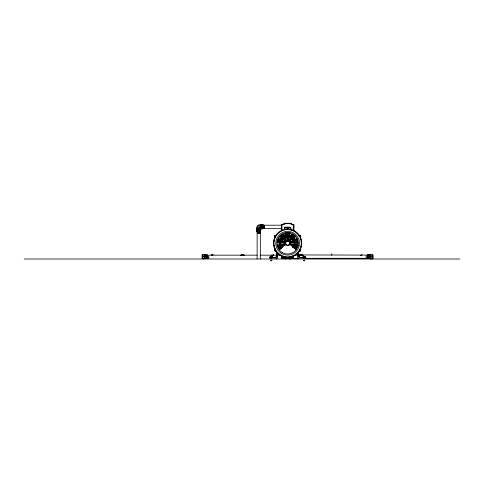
<?xml version="1.0" encoding="UTF-8"?>
<svg xmlns="http://www.w3.org/2000/svg" width="484" height="484" viewBox="0 0 484 484"><rect width="100%" height="100%" fill="white"/><g stroke="black" fill="none" stroke-linecap="round" stroke-linejoin="round"><path stroke-width="0.73" d="M260.755 225.871L260.761 228.926L256.659 228.902M261.003 226.367L261.009 224.8L261.015 225.798M261.106 227.643L261.154 225.895M264.27 227.093L261.299 227.093L261.306 224.903L264.276 225.308M261.299 226.355L261.306 228.442L261.306 228.127M261.408 226.046C268.729 226.3 260.997 226.621 261.408 225.653L264.27 225.907L261.312 225.701M262.963 225.75L262.963 228.726L261.306 228.823L261.299 227.631L264.27 227.444L261.408 227.68M263.417 225.877L263.417 228.472L262.969 228.666M260.755 227.934L260.761 228.926M260.755 226.337C260.749 224.14 260.767 225.538 260.761 225.405M261.015 228.291L261.009 228.926L261.106 225.762M261.106 225.514L261.154 225.042L261.154 225.949L261.112 225.356M261.112 228.424L261.148 226.863M261.312 228.248L261.408 228.89L264.276 228.418L281.392 228.406M261.306 225.163L261.312 225.883L261.306 224.903L264.27 225.344M262.963 225.931L262.963 225.163C256.847 224.594 268.178 225.465 262.969 225.387C266.23 226.452 261.384 224.183 261.306 225.598M262.963 225.544L262.963 224.999L262.969 225.308M263.417 226.058L263.417 225.471M261.408 228.502C264.615 228.642 266.146 227.825 261.306 228.424M261.306 225.393L261.306 225.078M262.963 228.418L263.423 228.115L262.963 228.339M263.417 228.254L264.276 228.381L264.294 225.217L281.392 225.205M274.912 236.543L275.529 235.539L275.015 236.507L274.67 236.162L275.136 235.369L275.517 235.502M275.033 236.446L274.737 236.125L275.233 235.339M281.997 224.715L281.997 230.517M293.933 230.922L293.933 224.715L291.791 224.685L291.078 223.705L284.175 223.705L283.461 224.685L281.319 224.715L281.319 230.922M299.832 250.791C300.098 251.874 299.832 249.357 300.624 250.083M300.134 251.051L300.643 250.186L300.019 251.123M301.302 244.511L301.332 244.226M259.533 229.597C259.243 238.648 258.994 228.89 259.926 229.597L259.69 232.943L259.926 229.597M290.339 229.67C289.644 226.96 291.259 226.107 290.793 229.718M275.13 235.369L274.628 236.38M276.594 253.489L277.889 253.943M277.344 257.089L277.471 255.05M260.362 229.597L259.95 232.943L260.277 229.476L260.586 229.597L260.18 232.943L260.604 231.854L260.652 229.476L256.762 229.476M260.15 232.943L260.586 229.597M275.154 237.227L275.166 237.335M276.328 251.039L276.479 251.275M289.456 232.828L288.966 235.738L289.486 236.271M260.652 229.476L260.241 232.943M277.538 242.859L278.282 239.356L279.159 238.34L278.191 242.998L277.538 242.877M297.854 252.448C299.493 261.699 300.558 257.192 297.92 252.17M284.913 229.67L285.009 227.619L290.206 227.607M288.301 235.714L287.52 236.071L287.266 235.46M290.811 235.623C295.125 235.49 295.833 241.298 290.811 235.623A8.24 8.24 0 0 1 294.169 238.213M293.933 224.715L292.04 224.685A0.907 0.907 0 0 1 291.132 223.753L291.078 223.251L284.12 223.293M242.073 255.159C242.926 253.186 243.258 256.653 242.738 254.451M300.28 254.747L300.661 255.147L300.679 254.263M271.143 257.651L271.131 258.994M300.346 255.183L299.064 254.989L299.826 255.298L298.949 255.322L299.342 254.88A1.736 1.331 -90 0 1 299.911 255.026L300.237 255.364L299.983 254.651M300.879 255.177L302.439 255.159L301.369 255.328A1.537 1.361 -90 0 1 301.78 255.237L302.911 255.31M284.501 241.964L284.217 242.544M295.815 244.305L295.803 244.402A0.877 0.877 0 0 0 296.377 245.279L298.096 245.908M296.057 244.353C295.034 251.511 292.53 247.639 296.026 244.414A0.653 0.653 0 0 0 296.462 245.073L298.168 245.691M277.713 233.512L277.834 233.469M281.319 224.715L283.442 224.624L284.084 223.989M297.521 233.463L297.303 233.439M275.517 235.569L275.293 235.944M294.508 240.615L294.895 241.304M300.612 250.204L300.116 250.954M277.151 252.243L275.82 257.573L269.606 257.639M269.322 257.924L275.662 257.924C277.689 257.204 275.481 253.12 277.532 252.43M289.444 236.234L287.623 235.829L285.79 236.319L286.111 236.682L289.142 236.682L289.474 235.98M289.523 235.702L290.013 232.937M212.5 255.358L212.827 255.28M243.392 255.304C243.888 254.632 242.218 254.142 242.309 254.874M300.818 254.917L300.8 254.499M301.115 254.596L301 255.243M301.042 255.135C301.617 253.471 300.685 256.375 302.633 255.322M280.52 241.298C279.619 246.072 282.329 240.729 281.428 239.671C280.061 240.094 281.107 242.115 280.611 240.518M294.78 244.226C293.824 250.651 291.658 246.126 294.78 244.226A7.199 7.199 0 0 1 294.581 245.085L294.774 245.805L297.545 246.834M275.1 250.893C276.013 251.553 273.787 249.302 275.154 250.264M299.771 235.563C302.573 237.838 299.033 233.99 299.923 235.962M211.399 255.268L212.506 255.098M211.671 255.298L211.992 255.141L211.46 255.352M242.732 255.007L242.69 254.62L242.901 254.838M271.488 255.334L272.165 255.268M300.249 254.681C300.673 253.737 301.151 254.59 301.066 255.001M275.154 249.236L275.142 248.957M277.798 254.451L277.931 253.719L277.132 258.317L276.328 258.994M294.907 245.878L295.125 245.237M243.392 255.243L243.234 254.838M301.084 254.747L300.957 255.286L300.975 254.451M274.591 250.016L274.876 249.853M300.679 236.343L300.255 236.537L300.661 236.44M301.072 239.774L300.921 239.592M260.198 231.945L260.422 231.419M242.036 254.838L241.964 255.213A1.736 1.331 -90 0 0 241.395 255.068C240.143 255.243 242.768 255.262 242.333 254.935M298.949 255.116L299.626 255.05A1.736 1.331 -90 0 1 300.207 255.207L299.076 255.116A1.736 1.331 -90 0 1 299.644 255.195L299.771 255.292A1.537 1.361 -90 0 0 299.312 255.268L299.608 255.249A1.537 1.361 -90 0 1 300.044 255.316L298.949 254.941L366.2 255.092L366.2 258.287M294.786 239.132C295.397 246.701 298.186 241.861 294.786 239.132A8.24 8.24 0 0 1 295.869 243.222M286.256 235.883L285.796 236.095M301.024 254.893L300.697 255.147M274.985 236.591L275.596 235.539M275.094 236.658L275.705 235.599M288.295 235.666L287.962 236.246L287.29 236.246L286.952 235.666L287.774 236.228L288.295 235.666L287.986 235.46M299.548 250.857L300.159 249.798M299.656 250.918L300.262 249.865M276.219 235.472L276.479 235.182L276.291 235.466M360.665 255.249L361.088 255.304M299.033 235.472L298.864 235.151M287.956 235.859L287.544 235.974M256.937 229.476L257.204 232.943M257.022 231.419L257.24 231.945L256.853 229.597L257.161 229.476M257.077 229.597L257.518 232.943L257.246 231.419M240.736 255.304L242.067 255.11M300.019 255.274L299.886 255.189A1.537 1.361 -90 0 0 299.306 255.062L299.838 255.032M298.918 255.256L300.213 255.292L299.173 255.201M288.192 228.484C286.855 229.924 287.127 227.468 288.264 228.878M272.292 256.393C272.159 257.421 271.3 257.306 270.356 257.319C268.608 256.09 273.539 255.522 272.292 257.319M286.988 257.579C289.39 257.119 286.703 258.68 287.242 257.512M287.175 257.579L286.988 257.911M288.192 257.911L288.192 257.579M303.244 257.252C302.318 254.451 306.814 258.504 305.325 256.526M282.499 238.902L284.84 237.112L284.876 236.634L282.39 237.995L281.912 238.697L282.493 238.908M280.466 244.226C281.434 250.591 283.618 246.229 280.466 244.226A7.199 7.199 0 0 0 280.672 245.085L280.472 245.805L278.367 246.598M294.32 238.086L294.351 238.055A8.464 8.464 0 0 0 290.866 235.406A0.75 0.75 0 0 1 290.618 235.188M289.595 258.982L289.656 258.311L285.36 258.311L285.421 258.982M242.684 254.735L243.174 254.874M204.932 258.692L205.028 254.802M284.913 258.746L281.93 258.335L283.055 258.746M370.079 258.583L367.187 258.093L368.282 258.432M283.104 246.695C283.086 242.26 279.831 244.317 283.098 246.701M303.075 255.334L302.034 255.122A1.537 1.361 -90 0 0 301.465 255.189L302.415 255.213M241.891 255.219L240.99 255.177L241.679 255.237A1.736 1.331 -90 0 1 242.127 255.334M280.03 249.599L281.688 248.207M212.216 255.116L211.889 255.28M272.044 255.249L271.476 255.268L272.516 255.34M368.282 258.214L367.187 257.875L370.079 258.22M368.015 258.141L370.079 258.444M283.055 258.353L281.93 258.032L284.913 258.359M283.055 258.583L281.93 258.287L284.913 258.595M301.653 255.201L302.077 255.249A1.537 1.361 -90 0 0 301.611 255.334L303.051 255.334L302.645 255.159A1.73 1.724 -90 0 0 301.895 255.189L301.411 255.195M212.192 255.141L212.506 255.159M212.301 255.08L212.7 255.28M279.377 243.192C282.638 236.174 277.731 239.398 279.377 243.192A8.24 8.24 0 0 1 280.49 239.102M294.254 238.14L294.29 238.116A8.385 8.385 0 0 0 290.836 235.478A0.865 0.865 0 0 1 290.666 235.393M299.064 254.989L300.28 254.947M241.044 255.286L241.099 255.249A1.736 1.331 -90 0 1 241.558 255.316M240.844 255.328L241.389 255.256A1.537 1.361 -90 0 1 241.806 255.322M274.688 250.18L275.081 250.21M299.868 235.726L300.262 235.756L300.116 235.436M275.196 251.057L275.275 250.537L275.481 250.893M207.824 258.299L204.932 258.662L206.547 258.565C211.363 257.579 200.467 259.478 206.989 258.22M287.06 228.545L288.071 228.545M270.036 256.526L272.062 256.526M287.998 257.911L287.103 257.978M298.368 258.299L290.11 258.752L290.11 256.78M302.917 256.526L304.944 256.526M304.944 257.185L302.917 257.185M367.187 255.213L370.079 254.814L370.079 258.613M241.601 255.237L241.074 255.328L241.976 255.292M299.923 255.31L299.469 255.34A1.537 1.361 -90 0 0 299.039 255.237L298.9 255.249M294.774 243.21C295.131 237.505 291.828 239.792 294.774 243.21A7.199 7.199 0 0 0 290.382 236.573M368.457 255.262C365.214 255.721 370.121 255.165 369.976 254.874C364.246 255.619 368.173 254.62 370.079 254.814M240.935 255.304L241.649 255.292A1.736 1.331 -90 0 0 241.401 255.274L241.183 255.316M241.207 255.334L241.589 255.322M299.759 255.098L299.911 255.225A1.736 1.331 -90 0 0 299.342 255.086L298.961 255.298L299.886 255.256M368.457 257.403L367.187 257.246L370.079 257.452M369.976 257.881L367.187 257.633L369.976 257.881L369.976 257.494M284.804 257.603L281.93 257.355L284.804 257.603L284.804 258.002L281.93 257.766M284.804 258.002L281.93 257.754M212.077 255.28L212.409 255.298M288.131 257.942L287.175 257.911M294.998 241.268L294.944 241.558A0.678 0.678 0 0 1 294.526 240.282M287.175 228.484L288.264 228.545M277.526 246.302L280.696 245.146M293.092 258.371L290.11 258.746M298.894 251.196L298.864 251.311M292.154 258.571L293.092 258.287L290.11 258.595L293.092 258.268L292.233 258.305M206.547 257.863L207.824 257.712L204.932 257.911M368.457 255.612L367.187 255.764L370.079 255.564L370.079 255.945L367.187 256.151L368.457 255.994M243.821 255.292L244.741 255.31M301.496 255.28L301.925 255.249M302.415 255.322L301.768 255.31L302.984 255.31M298.779 254.221L298.658 253.489M294.998 241.443C293.849 241.879 294.605 239.737 294.163 240.754L294.369 241.389L295.028 241.528M243.494 255.292L244.39 255.328M301.441 255.31L302.706 255.304M206.728 258.293L207.824 257.984L204.932 258.299M293.092 257.766L290.11 257.954L293.092 257.754M275.42 235.666L275.136 235.502M300.528 250.246L300.243 250.083M299.106 256.127L299.239 256.859M241.564 255.268L241.879 255.304M272.444 256.526L270.229 256.381M244.087 255.31L244.674 255.31M288.76 234.601L286.492 234.601A8.706 8.706 0 0 1 288.76 234.601L289.045 234.655M287.623 239.858C285.076 240.699 290.17 240.639 287.623 239.901L288.028 239.889M279.389 244.323C279.673 250.839 282.922 248.455 279.371 244.487A0.702 0.702 0 0 1 278.996 245.134M367.187 255.304L369.976 254.874M291.005 242.551C289.087 239.659 290.618 245.128 290.926 242.581M290.212 258.438L293.092 258.032L290.11 258.359L290.212 258.674M205.028 257.579C212.173 257.331 204.629 257.016 205.028 257.96M290.212 257.603L293.092 257.373L290.11 257.555L290.212 258.002M290.339 227.776L290.793 227.764M283.243 256.556L281.93 256.556M283.243 257.01L281.93 257.016L284.913 257.01L284.804 256.55M281.93 256.556L283.055 256.55M261.299 226.639L264.27 226.639M284.459 229.718L284.459 227.764A0.611 0.611 0 0 1 285.07 227.153L290.182 227.153M258.565 228.962L258.867 228.345A1.331 1.331 0 0 1 260.283 227.014L260.815 226.712L260.077 226.712A1.633 1.633 0 0 0 258.577 228.127L258.565 228.902M287.054 228.962L288.27 228.962M287.054 229.089L288.27 229.089M256.659 229.15L260.785 229.15M256.895 229.295L260.543 229.295M256.859 231.419L260.586 231.419M257.113 231.945L260.332 231.945M287.623 235.073L289.045 235.073M285.893 235.121C286.613 234.268 289.831 236.428 289.741 234.825C288.174 233.342 282.22 235.781 287.623 235.151L287.623 234.522M277.919 253.767L278.959 254.523A14.236 14.236 0 0 0 287.006 257.452M331.401 254.112L331.97 254.112M361.681 254.197L362.25 254.197M273.073 254.263L273.635 254.263M301.363 254.33L301.925 254.33M212.754 254.457L213.317 254.457M243.028 254.457L243.591 254.457M331.449 254.977L331.921 254.977M273.121 255.128L273.587 255.128M295.355 255.092L297.612 255.092M257.046 255.177L208.804 255.177L208.804 258.371M260.059 255.177L279.655 255.177M303.057 256.387L305.186 256.387M204.496 256.514L202.433 256.514L204.496 256.81M367.187 256.478L370.079 256.478M204.932 256.556L207.824 256.556M367.187 256.919L370.079 256.919M204.932 256.998L207.824 256.998M269.999 257.355L272.48 257.361M302.881 257.361L305.362 257.361M286.982 257.367L288.198 257.367M286.982 257.494L288.198 257.494M299.608 257.639L305.646 257.639M299.59 257.924L305.93 257.924M305.906 258.299L366.2 258.299M24.2 258.994L459.8 258.994M270.544 260.634L271.935 260.628M303.426 260.634L304.817 260.634M270.665 260.743L271.814 260.743M303.547 260.743L304.696 260.749M293.092 256.556L291.779 256.556M291.961 256.55L293.092 256.556M291.779 257.01L293.092 257.016L290.11 257.01L290.212 256.55M293.6 227.353L293.933 227.371M284.459 227.764L284.913 227.776M261.306 225.302L262.963 225.387M282.789 258.305L281.93 258.256L282.868 258.553M204.932 254.893C209.651 255.189 208.066 255.389 205.028 254.953C204.883 255.243 209.796 255.8 206.547 255.34M281.101 238.182C287.944 234.631 282.148 234.135 281.101 238.182A8.24 8.24 0 0 1 284.483 235.611A0.98 0.98 0 0 0 284.822 235.351M206.547 254.989L207.824 255.298M298.87 255.014L299.33 255.068M280.466 240.312C281.712 240.36 280.218 241.933 280.883 241.389L281.089 240.754L280.702 240.324M242.678 254.759L242.339 254.735L242.369 255.322M298.924 258.994C296.504 258.692 298.87 251.765 296.293 254.523A14.236 14.236 0 0 1 287.623 257.464M368.282 258.571L367.187 258.214M297.466 253.894L297.89 255.685M299.421 255.219L299.796 255.34M299.118 255.219L299.596 255.31M299.529 255.038L300.032 255.135M206.547 255.691L207.824 255.848L204.932 255.643L204.932 256.03L207.824 256.23L206.547 256.072M293.6 225.756L293.933 226.052M298.132 245.799L296.42 245.176A0.768 0.768 0 0 1 295.93 244.317M294.556 245.146L297.727 246.302M300.939 239.513L300.939 239.834M302.579 255.304L302.343 255.249A1.537 1.361 -90 0 0 301.907 255.316M244.335 255.304L244.105 255.249A1.537 1.361 -90 0 0 243.664 255.322M206.547 255.116L206.989 255.334M262.969 225.163L263.417 225.381M242.72 255.334L242.302 254.784M287.06 228.878L287.248 228.545M275.027 235.69L275.493 235.962M296.662 246.634L296.371 246.168M300.298 255.268L300.128 254.396L300.286 255.001M283.104 239.762C287.29 238.715 284.677 235.889 283.098 239.755M291.586 224.54L291.132 223.753M300.262 235.756L300.564 236.277M300.28 236.44L299.977 235.92M274.972 250.016L275.275 250.537M274.991 250.7L274.797 250.373M279.407 249.091L280 248.788L277.931 244.505L277.858 245.848L279.395 249.078M361.469 255.249L361.064 255.171M299.693 235.599L300.304 236.658M299.584 235.666L300.195 236.718M275.057 249.738L275.668 250.797M274.948 249.798L275.559 250.857M274.573 250.119L275.094 251.027M284.774 234.994A0.756 0.756 0 0 1 284.38 235.406L284.477 235.611M278.899 245.14L279.486 244.487A0.811 0.811 0 0 1 279.044 245.237M280.345 245.878L280.127 245.237A7.762 7.762 0 0 1 279.927 244.238M257.996 231.419L258.154 232.943L257.948 229.476L257.555 229.476L257.76 232.943L257.603 231.419M212.536 255.298C212.688 254.711 211.417 254.705 211.696 255.358M300.249 254.596L300.31 255.135M285.79 232.828L286.28 235.593M285.239 232.937L285.723 235.702M284.84 233.421L285.04 234.546M298.077 256.762L297.902 257.089M304.109 257.651L304.121 258.994M285.07 227.153L285.082 227.607M293.256 224.685L293.256 230.517M262.963 228.563L262.963 227.885M261.154 227.831L261.154 228.442M262.364 227.643L262.364 227.964M258.946 231.419L258.946 232.943L258.946 231.945M258.492 231.419L258.492 232.943C258.099 231.128 258.916 226.669 258.946 231.63M372.874 255.159L372.874 258.396M372.825 255.159L372.825 258.396M372.722 254.766L372.722 258.789M372.48 254.766L372.48 258.789M370.617 254.766L370.617 258.789M370.369 254.766L370.369 258.789M370.224 254.917L370.224 258.48M369.976 256.478L369.976 256.919M368.457 254.88L368.457 258.517M368.015 255.128L368.015 258.268M303.74 256.526L303.74 257.185M300.249 254.481L300.249 254.802M293.092 255.758L293.092 258.377M292.233 256.369L292.233 258.426M291.779 256.296L291.779 258.68M291.174 257.573L291.174 257.899M289.958 256.78L289.958 258.571M289.813 256.738L289.813 258.879M289.559 257.179L289.559 258.879M287.78 257.579L287.78 257.911M287.472 228.545L287.472 228.878M287.399 257.579L287.399 257.911M285.463 257.179L285.463 258.879M285.209 256.738L285.209 258.879M285.064 256.78L285.064 258.571M284.913 256.78L284.913 258.783M284.175 223.251L284.114 223.753A0.907 0.907 0 0 1 283.213 224.661L283.213 224.715A0.962 0.962 0 0 0 284.138 224.001M283.842 257.573L283.842 257.899M283.243 256.296L283.243 258.68M282.789 256.369L282.789 258.426M281.918 255.758L281.93 258.377M270.858 256.526L270.858 257.185M263.417 226.639L263.417 227.093M262.963 226.639L262.963 227.093M261.408 226.639L261.408 227.093M261.154 226.657L261.154 227.075M260.325 258.994L260.325 232.979L257.131 232.979L257.119 258.994M242.466 255.128L242.466 254.626L242.339 255.189M212.101 254.874L212.095 255.328M206.989 255.207L206.989 258.347M206.547 254.959L206.547 258.595M205.966 255.177L205.966 255.939M205.028 256.556L205.028 256.998M204.78 254.995L204.78 258.559M204.738 255.625L204.738 256.308M204.641 254.687L204.641 258.71M204.393 254.687L204.393 258.71M202.53 254.687L202.53 258.71M202.288 254.687L202.288 258.71M202.185 255.08L202.137 258.317M289.686 243.779A2.136 2.136 0 0 1 288.44 245.2M288.18 245.291A2.136 2.136 0 0 1 285.602 243.912A2.136 2.136 0 0 1 286.806 241.256M287.345 241.111A2.136 2.136 0 0 1 288.18 241.165M288.44 241.256A2.136 2.136 0 0 1 289.686 242.678M301.296 241.431A13.788 13.788 0 0 1 301.296 245.031M300.945 246.798A13.788 13.788 0 0 1 300.364 248.504M296.94 253.392A13.788 13.788 0 0 1 296.02 254.167M293.994 255.455A13.788 13.788 0 0 1 292.899 255.963M275.686 250.125A13.788 13.788 0 0 1 274.888 248.504M274.168 246.211A13.788 13.788 0 0 1 273.956 245.031M273.956 241.431A13.788 13.788 0 0 1 274.168 240.245M274.888 237.953A13.788 13.788 0 0 1 275.686 236.337M285.826 229.561A13.788 13.788 0 0 1 287.024 229.452M291.193 229.912A13.788 13.788 0 0 1 293.994 231.001M296.02 232.29A13.788 13.788 0 0 1 298.186 234.365M300.364 237.953A13.788 13.788 0 0 1 300.945 239.659M296.462 238.128A10.2 10.2 0 0 1 295.718 249.435M278.79 248.328A10.2 10.2 0 0 1 277.513 244.559M277.513 241.897A10.2 10.2 0 0 1 278.79 238.128M279.534 237.021A10.2 10.2 0 0 1 282.523 234.395M284.985 233.379A10.2 10.2 0 0 1 290.267 233.379M293.836 235.133A10.2 10.2 0 0 1 294.841 236.017M294.931 246.253A7.907 7.907 0 0 1 293.897 248.038M281.355 248.038A7.907 7.907 0 0 1 280.321 246.253M280.43 243.222A7.199 7.199 0 0 1 281.392 239.628M281.918 238.842A7.199 7.199 0 0 1 284.87 236.573M279.861 243.222A7.762 7.762 0 0 1 280.127 241.213M280.454 240.252A7.762 7.762 0 0 1 280.901 239.344M281.464 238.497A7.762 7.762 0 0 1 283.745 236.501M290.594 236.053A7.762 7.762 0 0 1 293.788 238.497M294.351 239.344A7.762 7.762 0 0 1 295.125 241.213M296.033 245.479A8.706 8.706 0 0 1 294.532 248.528M279.583 246.562A8.706 8.706 0 0 0 280.72 248.528L280.974 248.334A8.385 8.385 0 0 1 279.522 245.4M292.034 224.715A0.962 0.962 0 0 1 291.114 224.001M290.327 243.585A2.729 2.729 0 0 1 289.553 245.158M285.699 245.158A2.729 2.729 0 0 1 288.331 240.596M288.67 240.711A2.729 2.729 0 0 1 290.327 242.871M295.724 245.4A8.385 8.385 0 0 1 294.278 248.334M279.238 243.228A8.385 8.385 0 0 1 280.363 239.036M280.974 238.122A8.385 8.385 0 0 1 284.417 235.478A0.865 0.865 0 0 0 284.84 235.121M294.889 239.036A8.385 8.385 0 0 1 296.014 243.228M294.308 244.105A6.74 6.74 0 0 1 292.971 247.33M282.281 247.33A6.74 6.74 0 0 1 280.944 244.105M280.883 243.228A6.74 6.74 0 0 1 285.046 237.003M285.881 236.718A6.74 6.74 0 0 1 289.372 236.718M290.206 237.003A6.74 6.74 0 0 1 292.971 239.126M293.461 239.858A6.74 6.74 0 0 1 294.363 243.228M289.789 243.809A2.245 2.245 0 0 1 289.698 244.087M285.844 244.595A2.245 2.245 0 0 1 285.554 244.087M285.844 241.867A2.245 2.245 0 0 1 286.262 241.449M286.504 241.286A2.245 2.245 0 0 1 286.77 241.159M289.208 241.643A2.245 2.245 0 0 1 289.402 241.867M289.698 242.369A2.245 2.245 0 0 1 289.789 242.647M293.643 245.721A6.51 6.51 0 0 1 292.79 247.191M282.456 247.191A6.51 6.51 0 0 1 281.168 244.081M281.168 242.381A6.51 6.51 0 0 1 281.984 239.973M282.456 239.265A6.51 6.51 0 0 1 285.13 237.214M285.941 236.936A6.51 6.51 0 0 1 289.311 236.936M290.116 237.214A6.51 6.51 0 0 1 292.79 239.265M294.084 242.381A6.51 6.51 0 0 1 294.139 243.228M293.165 246.429A6.401 6.401 0 0 1 292.705 247.124M281.712 245.678A6.401 6.401 0 0 1 281.446 244.886M281.446 241.57A6.401 6.401 0 0 1 281.712 240.778M284.429 237.686A6.401 6.401 0 0 1 285.179 237.317M285.971 237.045A6.401 6.401 0 0 1 286.788 236.882M288.458 236.882A6.401 6.401 0 0 1 289.281 237.045M290.073 237.317A6.401 6.401 0 0 1 290.823 237.686M292.148 238.703A6.401 6.401 0 0 1 292.705 239.332M293.806 241.57A6.401 6.401 0 0 1 294.024 243.228M290.781 235.587A0.974 0.974 0 0 1 290.6 235.478M279.159 243.222A8.464 8.464 0 0 1 280.296 238.993M280.908 238.074A8.464 8.464 0 0 1 284.38 235.406M294.95 238.993A8.464 8.464 0 0 1 296.087 243.222M288.282 235.49A0.678 0.678 0 0 1 287.623 236.343A0.678 0.678 0 0 1 286.97 235.49M280.799 240.324A0.678 0.678 0 0 1 280.484 241.564M264.27 227.819L261.306 228.024L264.27 227.819M290.86 243.93C290.128 247.052 289.426 242.829 290.86 243.93M279.764 236.954L280.278 237.305L283.805 234.601L283.836 234.123L281.47 235.206L279.764 236.954M281.634 242.442C282.462 245.86 283.436 236.089 281.634 242.442M282.977 242.617C283.926 245.327 284.477 237.68 282.977 242.617M284.066 240.258C285.62 241.891 287.139 236.64 284.066 240.258M284.326 242.793C285.433 244.42 285.112 239.616 284.326 242.793M284.326 245.576C282.323 246.925 283.164 240.996 284.326 245.576M285.143 241.086C286.256 242.49 287.072 238.642 285.143 241.086M285.403 244.747C284.108 246.072 284.489 241.595 285.403 244.747M288.736 238.939C286.389 240.826 285.415 237.184 288.736 238.939M288.742 240.548C290.188 243.071 290.418 239.634 288.742 240.548M289.105 237.632C285.929 239.568 284.701 235.817 289.105 237.632M289.263 239.296C291.356 242.647 292.009 238.552 289.263 239.296M289.783 238.037C292.626 242.097 293.304 237.759 289.783 238.037M290.164 233.699C284.392 235.635 282.801 231.818 290.164 233.699M290.297 236.833C294.405 241.728 294.03 236.519 290.297 236.833M291.338 234.28C296.843 240.403 296.752 235.188 291.338 234.28M292.209 244.105C290.811 248.951 290.503 242.829 292.209 244.105M292.288 242.853C290.636 244.359 291.356 237.88 292.288 242.853M293.558 244.281C291.876 250.591 291.519 243.162 293.558 244.281M293.649 242.877C291.677 244.305 292.62 236.24 293.649 242.877M297.587 244.813L296.383 248.286L295.379 249.181L296.946 244.686L297.587 244.813M297.714 242.871L297.061 242.998L296.093 238.34L296.97 239.356L297.714 242.871M293.298 241.498L290.696 242.659L290.442 241.885L292.874 241.111L293.298 241.498M287.236 237.583L287.218 240.131L288.028 240.131L288.016 237.583L287.236 237.583M300.981 246.786L300.981 246.761M281.972 241.389L282.136 241.855L284.556 242.659L284.804 241.885L282.378 241.111L281.972 241.389M202.493 254.59L202.433 255.243L204.496 255.243L204.436 254.59L202.493 254.59M204.496 258.752L202.493 258.813L202.433 258.16L204.496 258.16L204.496 258.752M370.575 254.669L370.514 255.316L372.577 255.316L372.517 254.669L370.575 254.669M372.577 258.825L370.575 258.886L370.514 258.232L372.577 258.232L372.577 258.825M260.761 224.709L260.229 224.709A3.485 3.485 0 0 0 256.562 228.369L256.623 228.962L257.234 228.962L257.234 228.369A2.995 2.995 0 0 1 260.229 225.375L260.822 225.375L260.755 224.709M372.577 256.671L370.514 256.962L372.577 256.671M280.563 255.467A14.133 14.133 0 0 0 301.756 243.228A14.133 14.133 0 0 0 280.563 230.989A14.133 14.133 0 0 0 280.563 255.467M280.787 255.074A13.679 13.679 0 0 0 301.302 243.228A13.679 13.679 0 0 0 280.787 231.382A13.679 13.679 0 0 0 280.787 255.074M281.694 253.501A11.864 11.864 0 0 0 299.487 243.228A11.864 11.864 0 0 0 281.694 232.955A11.864 11.864 0 0 0 281.694 253.501M282.239 252.557A10.769 10.769 0 0 0 298.398 243.228A10.769 10.769 0 0 0 282.239 233.899A10.769 10.769 0 0 0 282.239 252.557M286.637 244.94A1.972 1.972 0 0 0 289.601 243.228A1.972 1.972 0 0 0 286.637 241.522A1.972 1.972 0 0 0 286.637 244.94"/></g></svg>
